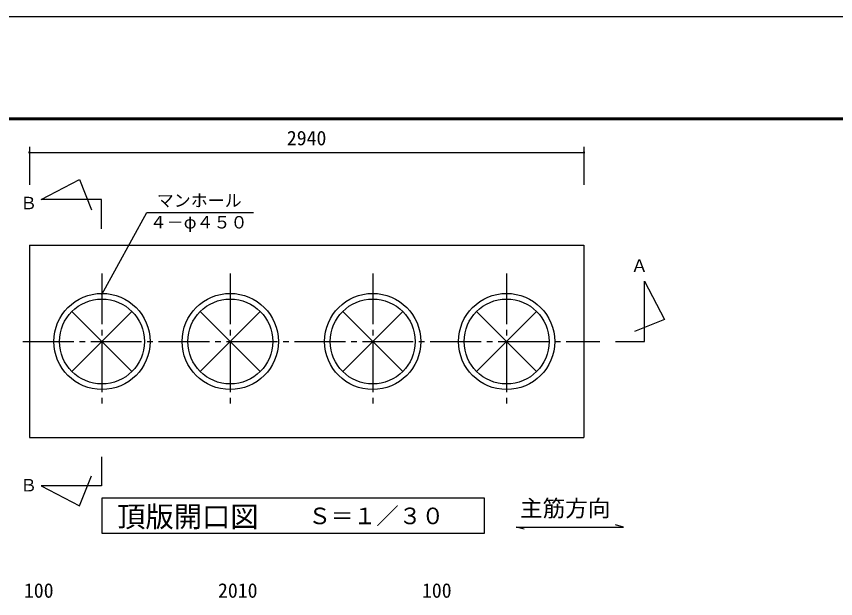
# Model space of a CAD drawing. Units: millimetres, scale not verified. Extents: x -8910 to 8910, y -6308 to 6308.
# Drawn here: x -6340 to -1997, y 3220 to 6308 of the extents above; entities that cross this region are included whole.
import ezdxf
from ezdxf.enums import TextEntityAlignment as Align

# ---------------------------------------------------------------- set-up
doc = ezdxf.new("R2010")
doc.units = ezdxf.units.MM
doc.header["$LTSCALE"] = 30
doc.linetypes.add('CHAIN2', pattern=[12, 9, -1, 1, -1])
for name, color, linetype, lineweight in [('0-0_製作', 5, 'Continuous', 25), ('0-2_機器', 2, 'Continuous', 25), ('0-5_空気管', 3, 'Continuous', 25), ('0-8_2-5_MOJI', 3, 'Continuous', 25), ('0-A_図面枠', 7, 'Continuous', 25), ('0-B_Axis_waku', 7, 'Continuous', 25)]:
    doc.layers.add(name, color=color, linetype=linetype, lineweight=lineweight)
doc.styles.add('ＭＳ ゴシック', font='')
doc.styles.get('ＭＳ ゴシック').set_extended_font_data('MS Gothic')

msp = doc.modelspace()

# ---------------------------------------------------------------- linework, layer by layer
at = {"layer": '0-0_製作', "color": 2}
for p, q in [((-6271.26, 5615.71), (-6271.26, 5414.97)), ((-3331.26, 5615.71), (-3331.26, 5414.97))]:
    msp.add_line(p, q, dxfattribs=at)
at = {"layer": '0-0_製作'}
for points in [[(-6271.26, 5591.71), (-6277.26, 5585.71), (-6272.02, 5591.66)], [(-6271.26, 5591.71), (-6271.26, 5585.71), (-6277.26, 5585.71)], [(-6272.02, 5591.66), (-6277.26, 5585.71), (-6277.25, 5586.09)], [(-6271.26, 5585.71), (-6277.22, 5584.96), (-6277.26, 5585.71)], [(-6272.02, 5591.66), (-6277.25, 5586.09), (-6272.76, 5591.52)], [(-6272.76, 5591.52), (-6277.25, 5586.09), (-6277.16, 5586.84)], [(-6271.26, 5585.71), (-6277.08, 5584.22), (-6277.22, 5584.96)], [(-6272.76, 5591.52), (-6277.16, 5586.84), (-6273.47, 5591.29)], [(-6273.47, 5591.29), (-6277.16, 5586.84), (-6276.97, 5587.57)], [(-6271.26, 5585.71), (-6276.84, 5583.5), (-6277.08, 5584.22)], [(-6273.47, 5591.29), (-6276.97, 5587.57), (-6274.16, 5590.97)], [(-6274.16, 5590.97), (-6276.97, 5587.57), (-6276.69, 5588.27)], [(-6271.26, 5585.71), (-6276.52, 5582.82), (-6276.84, 5583.5)], [(-6274.16, 5590.97), (-6276.69, 5588.27), (-6274.79, 5590.57)], [(-6274.79, 5590.57), (-6276.69, 5588.27), (-6276.33, 5588.93)], [(-6271.26, 5585.71), (-6276.12, 5582.19), (-6276.52, 5582.82)], [(-6274.79, 5590.57), (-6276.33, 5588.93), (-6275.37, 5590.09)], [(-6275.37, 5590.09), (-6276.33, 5588.93), (-6275.89, 5589.54)], [(-6271.26, 5585.71), (-6275.64, 5581.6), (-6276.12, 5582.19)], [(-6271.26, 5585.71), (-6275.09, 5581.09), (-6275.64, 5581.6)], [(-6271.26, 5579.71), (-6275.09, 5581.09), (-6271.26, 5585.71)], [(-6271.26, 5579.71), (-6274.48, 5580.65), (-6275.09, 5581.09)], [(-6271.26, 5579.71), (-6273.82, 5580.28), (-6274.48, 5580.65)], [(-6271.26, 5579.71), (-6273.12, 5580.01), (-6273.82, 5580.28)], [(-6271.26, 5579.71), (-6272.39, 5579.82), (-6273.12, 5580.01)], [(-6271.26, 5579.71), (-6271.64, 5579.72), (-6272.39, 5579.82)], [(-6270.89, 5591.7), (-6271.26, 5585.71), (-6271.26, 5591.71)], [(-6270.14, 5591.61), (-6271.26, 5585.71), (-6270.89, 5591.7)], [(-6269.41, 5591.42), (-6271.26, 5585.71), (-6270.14, 5591.61)], [(-6268.71, 5591.14), (-6271.26, 5585.71), (-6269.41, 5591.42)], [(-6268.05, 5590.78), (-6271.26, 5585.71), (-6268.71, 5591.14)], [(-6267.44, 5590.34), (-6271.26, 5585.71), (-6268.05, 5590.78)], [(-6266.89, 5589.82), (-6271.26, 5585.71), (-6267.44, 5590.34)], [(-6266.89, 5589.82), (-6265.26, 5585.71), (-6271.26, 5585.71)], [(-6265.26, 5585.71), (-6271.26, 5579.71), (-6271.26, 5585.71)], [(-6265.26, 5585.71), (-6270.51, 5579.76), (-6271.26, 5579.71)], [(-6265.28, 5585.34), (-6270.51, 5579.76), (-6265.26, 5585.71)], [(-6265.28, 5585.34), (-6269.77, 5579.9), (-6270.51, 5579.76)], [(-6265.37, 5584.59), (-6269.77, 5579.9), (-6265.28, 5585.34)], [(-6265.37, 5584.59), (-6269.06, 5580.13), (-6269.77, 5579.9)], [(-6265.56, 5583.86), (-6269.06, 5580.13), (-6265.37, 5584.59)], [(-6265.56, 5583.86), (-6268.37, 5580.45), (-6269.06, 5580.13)], [(-6265.84, 5583.16), (-6268.37, 5580.45), (-6265.56, 5583.86)], [(-6265.84, 5583.16), (-6267.74, 5580.86), (-6268.37, 5580.45)], [(-6266.2, 5582.5), (-6267.74, 5580.86), (-6265.84, 5583.16)], [(-6266.2, 5582.5), (-6267.16, 5581.34), (-6267.74, 5580.86)], [(-6266.64, 5581.89), (-6267.16, 5581.34), (-6266.2, 5582.5)], [(-6266.41, 5589.24), (-6265.26, 5585.71), (-6266.89, 5589.82)], [(-6266.01, 5588.6), (-6265.26, 5585.71), (-6266.41, 5589.24)], [(-6265.69, 5587.92), (-6265.26, 5585.71), (-6266.01, 5588.6)], [(-6265.45, 5587.2), (-6265.26, 5585.71), (-6265.69, 5587.92)], [(-6265.31, 5586.46), (-6265.26, 5585.71), (-6265.45, 5587.2)], [(-3331.26, 5585.71), (-3337.26, 5585.71), (-3337.25, 5586.09)], [(-3331.26, 5585.71), (-3337.22, 5584.96), (-3337.26, 5585.71)], [(-3331.26, 5585.71), (-3337.25, 5586.09), (-3337.16, 5586.84)], [(-3331.26, 5585.71), (-3337.08, 5584.22), (-3337.22, 5584.96)], [(-3331.26, 5585.71), (-3337.16, 5586.84), (-3336.97, 5587.57)], [(-3331.26, 5585.71), (-3336.84, 5583.5), (-3337.08, 5584.22)], [(-3331.26, 5585.71), (-3336.97, 5587.57), (-3336.69, 5588.27)], [(-3331.26, 5585.71), (-3336.52, 5582.82), (-3336.84, 5583.5)], [(-3331.26, 5591.71), (-3336.69, 5588.27), (-3336.33, 5588.93)], [(-3331.26, 5585.71), (-3336.69, 5588.27), (-3331.26, 5591.71)], [(-3331.26, 5585.71), (-3336.12, 5582.19), (-3336.52, 5582.82)], [(-3331.26, 5591.71), (-3336.33, 5588.93), (-3332.02, 5591.66)], [(-3332.02, 5591.66), (-3336.33, 5588.93), (-3335.89, 5589.54)], [(-3331.26, 5579.71), (-3336.12, 5582.19), (-3331.26, 5585.71)], [(-3331.26, 5579.71), (-3335.64, 5581.6), (-3336.12, 5582.19)], [(-3332.02, 5591.66), (-3335.89, 5589.54), (-3332.76, 5591.52)], [(-3332.76, 5591.52), (-3335.89, 5589.54), (-3335.37, 5590.09)], [(-3331.26, 5579.71), (-3335.09, 5581.09), (-3335.64, 5581.6)], [(-3332.76, 5591.52), (-3335.37, 5590.09), (-3333.47, 5591.29)], [(-3333.47, 5591.29), (-3335.37, 5590.09), (-3334.79, 5590.57)], [(-3331.26, 5579.71), (-3334.48, 5580.65), (-3335.09, 5581.09)], [(-3333.47, 5591.29), (-3334.79, 5590.57), (-3334.16, 5590.97)], [(-3331.26, 5579.71), (-3333.82, 5580.28), (-3334.48, 5580.65)], [(-3331.26, 5579.71), (-3333.12, 5580.01), (-3333.82, 5580.28)], [(-3331.26, 5579.71), (-3332.39, 5579.82), (-3333.12, 5580.01)], [(-3331.26, 5579.71), (-3331.64, 5579.72), (-3332.39, 5579.82)], [(-3330.89, 5591.7), (-3331.26, 5585.71), (-3331.26, 5591.71)], [(-3330.14, 5591.61), (-3331.26, 5585.71), (-3330.89, 5591.7)], [(-3329.41, 5591.42), (-3331.26, 5585.71), (-3330.14, 5591.61)], [(-3328.71, 5591.14), (-3331.26, 5585.71), (-3329.41, 5591.42)], [(-3328.05, 5590.78), (-3331.26, 5585.71), (-3328.71, 5591.14)], [(-3327.44, 5590.34), (-3331.26, 5585.71), (-3328.05, 5590.78)], [(-3326.89, 5589.82), (-3331.26, 5585.71), (-3327.44, 5590.34)], [(-3326.41, 5589.24), (-3331.26, 5585.71), (-3326.89, 5589.82)], [(-3326.01, 5588.6), (-3331.26, 5585.71), (-3326.41, 5589.24)], [(-3326.01, 5588.6), (-3325.26, 5585.71), (-3331.26, 5585.71)], [(-3325.26, 5585.71), (-3331.26, 5579.71), (-3331.26, 5585.71)], [(-3325.28, 5585.34), (-3331.26, 5579.71), (-3325.26, 5585.71)], [(-3325.37, 5584.59), (-3331.26, 5579.71), (-3325.28, 5585.34)], [(-3325.56, 5583.86), (-3331.26, 5579.71), (-3325.37, 5584.59)], [(-3325.84, 5583.16), (-3331.26, 5579.71), (-3325.56, 5583.86)], [(-3326.2, 5582.5), (-3331.26, 5579.71), (-3325.84, 5583.16)], [(-3326.2, 5582.5), (-3330.51, 5579.76), (-3331.26, 5579.71)], [(-3326.64, 5581.89), (-3330.51, 5579.76), (-3326.2, 5582.5)], [(-3326.64, 5581.89), (-3329.77, 5579.9), (-3330.51, 5579.76)], [(-3327.16, 5581.34), (-3329.77, 5579.9), (-3326.64, 5581.89)], [(-3327.16, 5581.34), (-3329.06, 5580.13), (-3329.77, 5579.9)], [(-3327.74, 5580.86), (-3329.06, 5580.13), (-3327.16, 5581.34)], [(-3327.74, 5580.86), (-3328.37, 5580.45), (-3329.06, 5580.13)], [(-3325.69, 5587.92), (-3325.26, 5585.71), (-3326.01, 5588.6)], [(-3325.45, 5587.2), (-3325.26, 5585.71), (-3325.69, 5587.92)], [(-3325.31, 5586.46), (-3325.26, 5585.71), (-3325.45, 5587.2)]]:
    msp.add_solid(points, dxfattribs=at)
at = {"layer": '0-2_機器'}
for p, q in [((-6271.26, 5093.43), (-6271.26, 4073.43)), ((-6271.26, 5093.43), (-3331.26, 5093.43)), ((-3331.26, 5093.43), (-3331.26, 4073.43)), ((-6271.26, 4073.43), (-3331.26, 4073.43))]:
    msp.add_line(p, q, dxfattribs=at)
at = {"layer": '0-5_空気管', "color": 2}
msp.add_line((-6271.26, 5585.71), (-3331.26, 5585.71), dxfattribs=at)
at = {"layer": '0-5_空気管'}
for p, q in [((-6208.89, 5335.65), (-6005.23, 5441.98)), ((-6005.23, 5441.98), (-5941.26, 5282.37)), ((-5888.89, 5335.65), (-6208.89, 5335.65)), ((-5888.89, 5181.28), (-5888.89, 5335.65)), ((-6045.36, 4742.53), (-5727.17, 4424.33)), ((-6045.36, 4424.33), (-5727.17, 4742.53)), ((-5365.36, 4742.53), (-5047.17, 4424.33)), ((-5365.36, 4424.33), (-5047.17, 4742.53)), ((-4610.37, 4742.53), (-4292.17, 4424.33)), ((-4610.36, 4424.33), (-4292.17, 4742.53)), ((-3900.37, 4742.53), (-3582.17, 4424.33)), ((-3900.36, 4424.33), (-3582.17, 4742.53)), ((-3164.61, 4583.43), (-3010.24, 4583.43)), ((-5888.89, 3972.06), (-5888.89, 3817.69))]:
    msp.add_line(p, q, dxfattribs=at)
at = {"layer": '0-5_空気管', "linetype": 'CHAIN2'}
for p, q in [((-5886.26, 4944.54), (-5886.26, 4234.06)), ((-5206.26, 4944.54), (-5206.26, 4234.06)), ((-4451.27, 4944.54), (-4451.27, 4234.06)), ((-3741.27, 4944.54), (-3741.27, 4234.06)), ((-6306.05, 4583.43), (-3246.73, 4583.43))]:
    msp.add_line(p, q, dxfattribs=at)
at = {"layer": '0-5_空気管'}
for points in [[(-5886.26, 4833.43), (-5648.07, 5267.93), (-5082.77, 5267.93)], [(-3010.24, 4583.43), (-3010.24, 4903.44), (-2903.92, 4699.78), (-3063.53, 4635.81)], [(-5888.89, 3817.69), (-6208.89, 3817.69), (-6005.23, 3711.36), (-5941.26, 3870.97)]]:
    msp.add_lwpolyline(points, dxfattribs=at)
msp.add_lwpolyline([(-3858.12, 3566.4), (-3858.12, 3752.71), (-5887.45, 3752.71), (-5887.45, 3566.4)], close=True, dxfattribs=at)
for centre, radius in [((-5886.26, 4583.43), 255), ((-5206.26, 4583.43), 255), ((-4451.27, 4583.43), 255), ((-3741.27, 4583.43), 255), ((-5886.26, 4583.43), 225), ((-5206.26, 4583.43), 225), ((-4451.27, 4583.43), 225), ((-3741.27, 4583.43), 225)]:
    msp.add_circle(centre, radius, dxfattribs=at)
at = {"layer": '0-8_2-5_MOJI'}
msp.add_lwpolyline([(-3647.62, 3588.02), (-3691.09, 3599.66), (-3121.09, 3599.66), (-3164.56, 3611.31)], dxfattribs=at)
at = {"layer": '0-A_図面枠'}
msp.add_lwpolyline([(-8910, -6307.5), (-8910, 6307.5), (8910, 6307.5), (8910, -6307.5)], close=True, dxfattribs=at)
at = {"layer": '0-B_Axis_waku'}
for p, q in [((-7778.4, 5769.9), (8408.4, 5769.9)), ((-7777.8, 5769.3), (8407.8, 5769.3)), ((-7777.2, 5768.7), (8407.2, 5768.7)), ((-7776.6, 5768.1), (8406.6, 5768.1)), ((-7776, 5767.5), (8406, 5767.5)), ((-7775.4, 5766.9), (8405.4, 5766.9)), ((-7774.8, 5766.3), (8404.8, 5766.3)), ((-7774.2, 5765.7), (8404.2, 5765.7)), ((-7773.6, 5765.1), (8403.6, 5765.1)), ((-7773, 5764.5), (8403, 5764.5)), ((-7772.4, 5763.9), (8402.4, 5763.9)), ((-7771.8, 5763.3), (8401.8, 5763.3)), ((-7771.2, 5762.7), (8401.2, 5762.7)), ((-7770.6, 5762.1), (8400.6, 5762.1)), ((-7770, 5761.5), (8400, 5761.5))]:
    msp.add_line(p, q, dxfattribs=at)

# ---------------------------------------------------------------- texts
at = {"layer": '0-0_製作', "color": 4, "style": 'ＭＳ ゴシック'}
for s, p in [('2940', (-4906.26, 5600.71)), ('100', (-6300.01, 3201.47)), ('2010', (-5271.26, 3201.47)), ('100', (-4190.01, 3201.47))]:
    msp.add_text(s, height=76.98, dxfattribs=at).set_placement(p, align=Align.BOTTOM_LEFT)
at = {"layer": '0-5_空気管', "color": 4, "style": 'ＭＳ ゴシック'}
for s, height, p in [('Ｂ', 65.98, (-6320.24, 5264.81)), ('マンホール', 65.98, (-5595.8, 5278.48)), ('４－φ４５０', 65.98, (-5633.07, 5162.92)), ('Ａ', 65.98, (-3082.31, 4932.82)), ('Ｂ', 65.98, (-6320.24, 3768.53)), ('頂版開口図', 110, (-5806.2, 3566.44)), ('Ｓ＝１／３０', 87.98, (-4792.65, 3588.11))]:
    msp.add_text(s, height=height, dxfattribs=at).set_placement(p, align=Align.BOTTOM_LEFT)
at = {"layer": '0-8_2-5_MOJI', "color": 4, "style": 'ＭＳ ゴシック'}
msp.add_text('主筋方向', height=87.98, dxfattribs=at).set_placement((-3670.63, 3628.48), align=Align.BOTTOM_LEFT)

doc.saveas('drawing.dxf')
